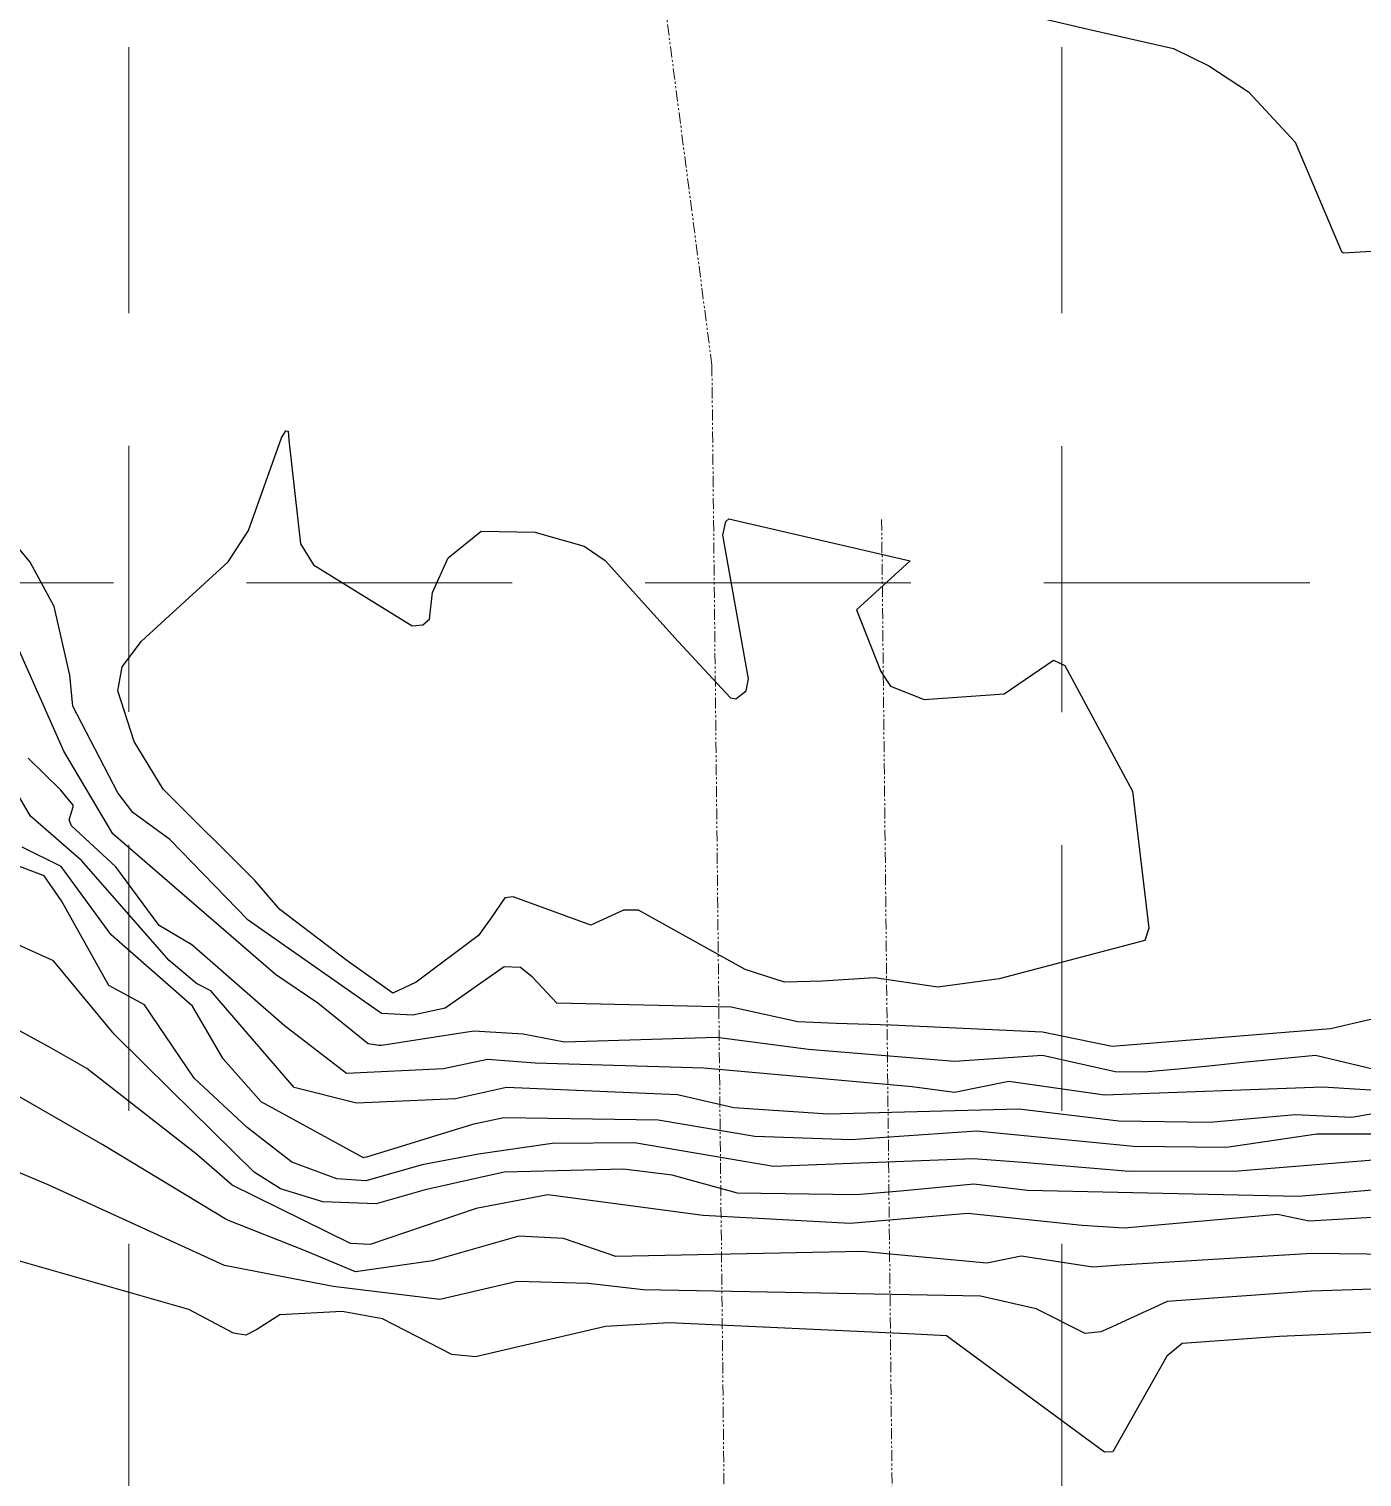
# Model space of a CAD drawing. Header units: inches. Extents: x 2520351 to 2523325, y 7106287 to 7111535.
# Drawn here: x 2520930.8 to 2521006, y 7109187.5 to 7109269.2 of the extents above; entities that cross this region are included whole.
import ezdxf

# ---------------------------------------------------------------- set-up
doc = ezdxf.new("R2010")
doc.units = ezdxf.units.IN
doc.header["$MEASUREMENT"] = 0
for name, pattern in [('DASHED', [0.75, 0.5, -0.25]), ('HIDDEN', [0.375, 0.25, -0.125]), ('Xbndy-SC$0$PHANTOM2', [1.25, 0.625, -0.125, 0.125, -0.125, 0.125, -0.125])]:
    doc.linetypes.add(name, pattern=pattern)
for name, color, linetype in [('CONTOURS', 35, 'Continuous'), ('GRID', 254, 'DASHED'), ('XPAV-sc1$0$p-foc', 11, 'Continuous')]:
    doc.layers.add(name, color=color, linetype=linetype)
doc.layers.add('Xbndy-SC$0$ROW-EX', color=5, linetype='Xbndy-SC$0$PHANTOM2', lineweight=0)

msp = doc.modelspace()

# ---------------------------------------------------------------- linework, layer by layer
at = {"layer": 'CONTOURS'}
for p, q in [((2520987.65, 7109269.85, 740), (2520990.79, 7109269.12, 740)), ((2520990.79, 7109269.12, 740), (2520995.37, 7109268.09, 740)), ((2520995.37, 7109268.09, 740), (2520997.35, 7109267.11, 740)), ((2520997.35, 7109267.11, 740), (2520999.6, 7109265.63, 740)), ((2520999.6, 7109265.63, 740), (2521002.22, 7109262.8, 740)), ((2521002.22, 7109262.8, 740), (2521004.84, 7109256.63, 740)), ((2521004.84, 7109256.63, 740), (2521004.95, 7109256.55, 740)), ((2521004.95, 7109256.55, 740), (2521008.08, 7109256.74, 740)), ((2520943.16, 7109240.89, 741), (2520945.03, 7109246.12, 741)), ((2520945.03, 7109246.12, 741), (2520945.28, 7109246.51, 741)), ((2520945.28, 7109246.51, 741), (2520945.4, 7109246.5, 741)), ((2520945.4, 7109246.5, 741), (2520945.45, 7109246, 741)), ((2520945.45, 7109246, 741), (2520946.1, 7109240.15, 741)), ((2520930.85, 7109239.11, 740), (2520929.09, 7109241.22, 740)), ((2520969.94, 7109240.63, 741), (2520970.1, 7109241.4, 741)), ((2520970.1, 7109241.4, 741), (2520970.28, 7109241.56, 741)), ((2520970.28, 7109241.56, 741), (2520980.5, 7109239.19, 741)), ((2520942.03, 7109239.13, 741), (2520943.16, 7109240.89, 741)), ((2520954.43, 7109239.36, 741), (2520956.29, 7109240.86, 741)), ((2520956.29, 7109240.86, 741), (2520959.32, 7109240.81, 741)), ((2520959.32, 7109240.81, 741), (2520962.11, 7109240.02, 741)), ((2520971.39, 7109232.53, 741), (2520969.94, 7109240.63, 741)), ((2520946.1, 7109240.15, 741), (2520946.84, 7109238.95, 741)), ((2520953.55, 7109237.39, 741), (2520954.43, 7109239.36, 741)), ((2520962.11, 7109240.02, 741), (2520963.29, 7109239.21, 741)), ((2520932.21, 7109236.6, 740), (2520930.85, 7109239.11, 740)), ((2520937.13, 7109234.66, 741), (2520942.03, 7109239.13, 741)), ((2520946.84, 7109238.95, 741), (2520952.4, 7109235.52, 741)), ((2520963.29, 7109239.21, 741), (2520967.42, 7109234.63, 741)), ((2520980.5, 7109239.19, 741), (2520977.47, 7109236.42, 741)), ((2520980.5, 7109239.19, 741), (2520980.5, 7109239.19, 741)), ((2520953.38, 7109235.9, 741), (2520953.55, 7109237.39, 741)), ((2520933.09, 7109232.73, 740), (2520932.21, 7109236.6, 740)), ((2520977.47, 7109236.42, 741), (2520978.84, 7109232.94, 741)), ((2520952.4, 7109235.52, 741), (2520953, 7109235.58, 741)), ((2520953, 7109235.58, 741), (2520953.38, 7109235.9, 741)), ((2520932.75, 7109228.44, 739), (2520929.97, 7109234.73, 739)), ((2520936.04, 7109233.21, 741), (2520937.13, 7109234.66, 741)), ((2520967.42, 7109234.63, 741), (2520970.36, 7109231.46, 741)), ((2520935.8, 7109231.86, 741), (2520936.04, 7109233.21, 741)), ((2520978.84, 7109232.94, 741), (2520979.4, 7109232.12, 741)), ((2520985.81, 7109231.69, 741), (2520988.59, 7109233.58, 741)), ((2520988.59, 7109233.58, 741), (2520989.23, 7109233.28, 741)), ((2520989.23, 7109233.28, 741), (2520993.05, 7109226.2, 741)), ((2520933.25, 7109230.98, 740), (2520933.09, 7109232.73, 740)), ((2520971.25, 7109231.85, 741), (2520971.39, 7109232.53, 741)), ((2520979.4, 7109232.12, 741), (2520981.29, 7109231.36, 741)), ((2520936.71, 7109228.99, 741), (2520935.8, 7109231.86, 741)), ((2520970.36, 7109231.46, 741), (2520970.66, 7109231.4, 741)), ((2520970.66, 7109231.4, 741), (2520971.25, 7109231.85, 741)), ((2520981.29, 7109231.36, 741), (2520985.81, 7109231.69, 741)), ((2520930.86, 7109224.79, 737), (2520927.54, 7109230.48, 737)), ((2520935.8, 7109226.1, 740), (2520933.25, 7109230.98, 740)), ((2520938.35, 7109226.31, 741), (2520936.71, 7109228.99, 741)), ((2520932.57, 7109226.25, 738), (2520930.73, 7109228.05, 738)), ((2520935.51, 7109223.78, 739), (2520932.75, 7109228.44, 739)), ((2520943.54, 7109221.13, 741), (2520938.35, 7109226.31, 741)), ((2520933.27, 7109225.4, 738), (2520932.57, 7109226.25, 738)), ((2520936.64, 7109224.99, 740), (2520935.8, 7109226.1, 740)), ((2520993.05, 7109226.2, 741), (2520993.97, 7109218.47, 741)), ((2520933.74, 7109222.29, 737), (2520930.86, 7109224.79, 737)), ((2520933.04, 7109224.57, 738), (2520933.27, 7109225.3, 738)), ((2520933.27, 7109225.35, 738), (2520933.27, 7109225.4, 738)), ((2520933.27, 7109225.3, 738), (2520933.27, 7109225.35, 738)), ((2520938.73, 7109223.47, 740), (2520936.64, 7109224.99, 740)), ((2520933.19, 7109224.24, 738), (2520933.04, 7109224.57, 738)), ((2520935.69, 7109221.93, 738), (2520933.19, 7109224.24, 738)), ((2520932.6, 7109221.95, 736), (2520930.4, 7109223.03, 736)), ((2520944.69, 7109215.85, 739), (2520935.51, 7109223.78, 739)), ((2520943.15, 7109218.91, 740), (2520938.73, 7109223.47, 740)), ((2520931.64, 7109221.41, 735), (2520928.77, 7109222.49, 735)), ((2520938.69, 7109216.64, 737), (2520933.74, 7109222.29, 737)), ((2520932.61, 7109220, 735), (2520931.64, 7109221.41, 735)), ((2520935.42, 7109218.08, 736), (2520932.6, 7109221.95, 736)), ((2520938.12, 7109218.62, 738), (2520935.69, 7109221.93, 738)), ((2520944.94, 7109219.52, 741), (2520943.54, 7109221.13, 741)), ((2520935.28, 7109215.23, 735), (2520932.61, 7109220, 735)), ((2520957.64, 7109220.18, 741), (2520956.87, 7109219.05, 741)), ((2520958.11, 7109220.23, 741), (2520957.64, 7109220.18, 741)), ((2520962.48, 7109218.64, 741), (2520958.11, 7109220.23, 741)), ((2520948.8, 7109216.59, 741), (2520944.94, 7109219.52, 741)), ((2520956.87, 7109219.05, 741), (2520956.14, 7109218.05, 741)), ((2520964.32, 7109219.48, 741), (2520962.48, 7109218.64, 741)), ((2520965.17, 7109219.48, 741), (2520964.32, 7109219.48, 741)), ((2520971.2, 7109216.14, 741), (2520965.17, 7109219.48, 741)), ((2520932.16, 7109216.63, 734), (2520928.74, 7109218.17, 734)), ((2520939.98, 7109217.52, 738), (2520938.12, 7109218.62, 738)), ((2520950.68, 7109213.66, 740), (2520943.15, 7109218.91, 740)), ((2520993.97, 7109218.47, 741), (2520993.75, 7109217.76, 741)), ((2520940, 7109214.07, 736), (2520935.42, 7109218.08, 736)), ((2520945.18, 7109212.98, 738), (2520939.98, 7109217.52, 738)), ((2520956.14, 7109218.05, 741), (2520952.62, 7109215.41, 741)), ((2520993.75, 7109217.76, 741), (2520985.52, 7109215.6, 741)), ((2520935.58, 7109212.48, 734), (2520932.16, 7109216.63, 734)), ((2520940.24, 7109215.35, 737), (2520938.69, 7109216.64, 737)), ((2520951.32, 7109214.8, 741), (2520948.8, 7109216.59, 741)), ((2520947.08, 7109214.23, 739), (2520944.69, 7109215.85, 739)), ((2520957.59, 7109216.29, 740), (2520954.27, 7109213.96, 740)), ((2520958.52, 7109216.25, 740), (2520957.59, 7109216.29, 740)), ((2520959.19, 7109215.71, 740), (2520958.52, 7109216.25, 740)), ((2520960.57, 7109214.24, 740), (2520959.19, 7109215.71, 740)), ((2520973.42, 7109215.42, 741), (2520971.2, 7109216.14, 741)), ((2520978.49, 7109215.66, 741), (2520975.55, 7109215.48, 741)), ((2520982.07, 7109215.13, 741), (2520978.49, 7109215.66, 741)), ((2520931.94, 7109211.75, 733), (2520926.11, 7109214.93, 733)), ((2520937.3, 7109214.14, 735), (2520935.28, 7109215.23, 735)), ((2520941.04, 7109214.93, 737), (2520940.24, 7109215.35, 737)), ((2520945.75, 7109209.47, 737), (2520941.04, 7109214.93, 737)), ((2520952.62, 7109215.41, 741), (2520951.32, 7109214.8, 741)), ((2520975.55, 7109215.48, 741), (2520973.42, 7109215.42, 741)), ((2520985.52, 7109215.6, 741), (2520982.07, 7109215.13, 741)), ((2520940.1, 7109210, 735), (2520937.3, 7109214.14, 735)), ((2520941.73, 7109211.09, 736), (2520940, 7109214.07, 736)), ((2520949.93, 7109211.94, 739), (2520947.08, 7109214.23, 739)), ((2520970.4, 7109214.01, 740), (2520960.57, 7109214.24, 740)), ((2521010.24, 7109214.19, 740), (2521004.23, 7109212.79, 740)), ((2520952.44, 7109213.55, 740), (2520950.68, 7109213.66, 740)), ((2520954.27, 7109213.96, 740), (2520952.44, 7109213.55, 740)), ((2520974.16, 7109213.18, 740), (2520970.4, 7109214.01, 740)), ((2520938.77, 7109209.35, 734), (2520935.58, 7109212.48, 734)), ((2520948.69, 7109210.27, 738), (2520945.18, 7109212.98, 738)), ((2520955.88, 7109212.66, 739), (2520950.67, 7109211.85, 739)), ((2520958.67, 7109212.49, 739), (2520955.88, 7109212.66, 739)), ((2520960.99, 7109212.03, 739), (2520958.67, 7109212.49, 739)), ((2520976.32, 7109213.09, 740), (2520974.16, 7109213.18, 740)), ((2520979.44, 7109212.99, 740), (2520976.32, 7109213.09, 740)), ((2520987.97, 7109212.6, 740), (2520979.44, 7109212.99, 740)), ((2520991.91, 7109211.79, 740), (2520987.97, 7109212.6, 740)), ((2521004.23, 7109212.79, 740), (2520991.91, 7109211.79, 740)), ((2520934.94, 7109206.25, 732), (2520925.62, 7109211.61, 732)), ((2520934.04, 7109210.54, 733), (2520931.94, 7109211.75, 733)), ((2520950.52, 7109211.84, 739), (2520949.93, 7109211.94, 739)), ((2520950.67, 7109211.85, 739), (2520950.52, 7109211.84, 739)), ((2520969.6, 7109212.3, 739), (2520960.99, 7109212.03, 739)), ((2520974.76, 7109211.62, 739), (2520969.6, 7109212.3, 739)), ((2520983.01, 7109210.94, 739), (2520974.76, 7109211.62, 739)), ((2520943.88, 7109208.66, 736), (2520941.73, 7109211.09, 736)), ((2520956.66, 7109211.05, 738), (2520954.18, 7109210.53, 738)), ((2520959.35, 7109210.85, 738), (2520956.66, 7109211.05, 738)), ((2520968.86, 7109210.56, 738), (2520959.35, 7109210.85, 738)), ((2520987.98, 7109211.29, 739), (2520983.01, 7109210.94, 739)), ((2520992.07, 7109210.36, 739), (2520987.98, 7109211.29, 739)), ((2520999.47, 7109210.91, 739), (2520997.55, 7109210.69, 739)), ((2521003.38, 7109211.28, 739), (2520999.47, 7109210.91, 739)), ((2521007.48, 7109210.31, 739), (2521003.38, 7109211.28, 739)), ((2520940.24, 7109205.72, 733), (2520934.04, 7109210.54, 733)), ((2520943.09, 7109207.22, 735), (2520940.1, 7109210, 735)), ((2520954.18, 7109210.53, 738), (2520948.69, 7109210.27, 738)), ((2520980.62, 7109209.51, 738), (2520968.86, 7109210.56, 738)), ((2520993.7, 7109210.35, 739), (2520992.07, 7109210.36, 739)), ((2520995.63, 7109210.51, 739), (2520993.7, 7109210.35, 739)), ((2520997.55, 7109210.69, 739), (2520995.63, 7109210.51, 739)), ((2520943.49, 7109204.7, 734), (2520938.77, 7109209.35, 734)), ((2520949.26, 7109208.6, 737), (2520945.75, 7109209.47, 737)), ((2520957.73, 7109209.47, 737), (2520954.85, 7109208.84, 737)), ((2520967.37, 7109209.07, 737), (2520957.73, 7109209.47, 737)), ((2520983, 7109209.19, 738), (2520980.62, 7109209.51, 738)), ((2520986.08, 7109209.81, 738), (2520983, 7109209.19, 738)), ((2520991.46, 7109209.04, 738), (2520986.08, 7109209.81, 738)), ((2521003.79, 7109209.5, 738), (2520991.46, 7109209.04, 738)), ((2521007.67, 7109209.26, 738), (2521003.79, 7109209.5, 738)), ((2520949.65, 7109205.51, 736), (2520943.88, 7109208.66, 736)), ((2520954.85, 7109208.84, 737), (2520949.26, 7109208.6, 737)), ((2520970.56, 7109208.33, 737), (2520967.37, 7109209.07, 737)), ((2520975.88, 7109207.97, 737), (2520970.56, 7109208.33, 737)), ((2520957.57, 7109207.76, 736), (2520955.8, 7109207.39, 736)), ((2520962.57, 7109207.69, 736), (2520957.57, 7109207.76, 736)), ((2520966.29, 7109207.64, 736), (2520962.57, 7109207.69, 736)), ((2520971.74, 7109206.71, 736), (2520966.29, 7109207.64, 736)), ((2520986.64, 7109208.25, 737), (2520975.88, 7109207.97, 737)), ((2520992.28, 7109207.58, 737), (2520986.64, 7109208.25, 737)), ((2520997.42, 7109207.51, 737), (2520992.28, 7109207.58, 737)), ((2521002.23, 7109207.94, 737), (2520997.42, 7109207.51, 737)), ((2521005.42, 7109207.79, 737), (2521002.23, 7109207.94, 737)), ((2521008.14, 7109208.27, 737), (2521005.42, 7109207.79, 737)), ((2520945.61, 7109205.26, 735), (2520943.09, 7109207.22, 735)), ((2520955.8, 7109207.39, 736), (2520949.82, 7109205.55, 736)), ((2520977.15, 7109206.53, 736), (2520971.74, 7109206.71, 736)), ((2520984.25, 7109207.02, 736), (2520977.15, 7109206.53, 736)), ((2520993.11, 7109206.15, 736), (2520984.25, 7109207.02, 736)), ((2521003.45, 7109206.84, 736), (2520998.36, 7109206.09, 736)), ((2521007.76, 7109206.84, 736), (2521003.45, 7109206.84, 736)), ((2520931.86, 7109203.99, 731), (2520925.76, 7109206.55, 731)), ((2520941.94, 7109202.01, 732), (2520934.94, 7109206.25, 732)), ((2520960.31, 7109206.32, 735), (2520956.15, 7109205.71, 735)), ((2520964.94, 7109206.36, 735), (2520960.31, 7109206.32, 735)), ((2520972.79, 7109205.03, 735), (2520964.94, 7109206.36, 735)), ((2520998.36, 7109206.09, 736), (2520993.11, 7109206.15, 736)), ((2520942.25, 7109203.96, 733), (2520940.24, 7109205.72, 733)), ((2520948.15, 7109204.32, 735), (2520945.61, 7109205.26, 735)), ((2520949.67, 7109205.52, 736), (2520949.65, 7109205.51, 736)), ((2520949.69, 7109205.52, 736), (2520949.67, 7109205.52, 736)), ((2520949.82, 7109205.55, 736), (2520949.69, 7109205.52, 736)), ((2520952.97, 7109205.11, 735), (2520949.78, 7109204.21, 735)), ((2520956.15, 7109205.71, 735), (2520952.97, 7109205.11, 735)), ((2520984.05, 7109205.45, 735), (2520972.79, 7109205.03, 735)), ((2520986.86, 7109205.24, 735), (2520984.05, 7109205.45, 735)), ((2520992.86, 7109204.74, 735), (2520986.86, 7109205.24, 735)), ((2521008.09, 7109205.49, 735), (2520999.01, 7109204.75, 735)), ((2520944.97, 7109203.77, 734), (2520943.49, 7109204.7, 734)), ((2520949.78, 7109204.21, 735), (2520948.15, 7109204.32, 735)), ((2520957.59, 7109204.71, 734), (2520953.14, 7109203.7, 734)), ((2520964.33, 7109204.88, 734), (2520957.59, 7109204.71, 734)), ((2520967.07, 7109204.53, 734), (2520964.33, 7109204.88, 734)), ((2520970.77, 7109203.52, 734), (2520967.07, 7109204.53, 734)), ((2520999.01, 7109204.75, 735), (2520992.86, 7109204.74, 735)), ((2520941.82, 7109199.44, 731), (2520931.86, 7109203.99, 731)), ((2520948.92, 7109200.68, 733), (2520942.25, 7109203.96, 733)), ((2520947.37, 7109203.02, 734), (2520944.97, 7109203.77, 734)), ((2520953.14, 7109203.7, 734), (2520950.37, 7109202.92, 734)), ((2520960.06, 7109203.42, 733), (2520956.01, 7109202.65, 733)), ((2520968.83, 7109202.25, 733), (2520960.06, 7109203.42, 733)), ((2520977.47, 7109203.42, 734), (2520970.77, 7109203.52, 734)), ((2520979.96, 7109203.63, 734), (2520977.47, 7109203.42, 734)), ((2520984.09, 7109204.03, 734), (2520979.96, 7109203.63, 734)), ((2520987.13, 7109203.67, 734), (2520984.09, 7109204.03, 734)), ((2521002.42, 7109203.32, 734), (2520987.13, 7109203.67, 734)), ((2521006.6, 7109203.68, 734), (2521002.42, 7109203.32, 734)), ((2520950.37, 7109202.92, 734), (2520947.37, 7109203.02, 734)), ((2520956.01, 7109202.65, 733), (2520950.04, 7109200.62, 733)), ((2520946.33, 7109200.28, 732), (2520941.94, 7109202.01, 732)), ((2520977.11, 7109201.81, 733), (2520968.83, 7109202.25, 733)), ((2520983.76, 7109202.37, 733), (2520977.11, 7109201.81, 733)), ((2520990.21, 7109201.7, 733), (2520983.76, 7109202.37, 733)), ((2521001.24, 7109202.32, 733), (2520992.58, 7109201.55, 733)), ((2521003.02, 7109201.94, 733), (2521001.24, 7109202.32, 733)), ((2521006.92, 7109202.16, 733), (2521003.02, 7109201.94, 733)), ((2520958.42, 7109201.1, 732), (2520953.55, 7109199.7, 732)), ((2520960.94, 7109200.96, 732), (2520958.42, 7109201.1, 732)), ((2520963.9, 7109199.95, 732), (2520960.94, 7109200.96, 732)), ((2520992.58, 7109201.55, 733), (2520990.21, 7109201.7, 733)), ((2520949.21, 7109199.08, 732), (2520946.33, 7109200.28, 732)), ((2520950.04, 7109200.62, 733), (2520948.92, 7109200.68, 733)), ((2520977.77, 7109200.22, 732), (2520963.9, 7109199.95, 732)), ((2520984.83, 7109199.57, 732), (2520977.77, 7109200.22, 732)), ((2520939.8, 7109196.96, 730), (2520928.78, 7109200.1, 730)), ((2520947.94, 7109198.25, 731), (2520941.82, 7109199.44, 731)), ((2520953.55, 7109199.7, 732), (2520949.21, 7109199.08, 732)), ((2520986.77, 7109199.96, 732), (2520984.83, 7109199.57, 732)), ((2520990.81, 7109199.35, 732), (2520986.77, 7109199.96, 732)), ((2520992.35, 7109199.46, 732), (2520990.81, 7109199.35, 732)), ((2521003.17, 7109200.11, 732), (2520992.35, 7109199.46, 732)), ((2521009.52, 7109200.04, 732), (2521003.17, 7109200.11, 732)), ((2520958.33, 7109198.53, 731), (2520953.96, 7109197.52, 731)), ((2520962.34, 7109198.42, 731), (2520958.33, 7109198.53, 731)), ((2520953.96, 7109197.52, 731), (2520947.94, 7109198.25, 731)), ((2520965.44, 7109198.06, 731), (2520962.34, 7109198.42, 731)), ((2520984.47, 7109197.71, 731), (2520965.44, 7109198.06, 731)), ((2520987.62, 7109196.99, 731), (2520984.47, 7109197.71, 731)), ((2521003.13, 7109197.99, 731), (2520995, 7109197.41, 731)), ((2521015.3, 7109198.36, 731), (2521003.13, 7109197.99, 731)), ((2520942.33, 7109195.62, 730), (2520939.8, 7109196.96, 730)), ((2520990.37, 7109195.61, 731), (2520987.62, 7109196.99, 731)), ((2520995, 7109197.41, 731), (2520991.69, 7109195.88, 731)), ((2520944.94, 7109196.66, 730), (2520943.64, 7109195.82, 730)), ((2520948.45, 7109196.85, 730), (2520944.94, 7109196.66, 730)), ((2520950.73, 7109196.42, 730), (2520948.45, 7109196.85, 730)), ((2520954.64, 7109194.41, 730), (2520950.73, 7109196.42, 730)), ((2520966.91, 7109196.21, 730), (2520963.32, 7109196, 730)), ((2520980.77, 7109195.57, 730), (2520966.91, 7109196.21, 730)), ((2521017.75, 7109196.13, 730), (2521001.34, 7109195.43, 730)), ((2520943.02, 7109195.5, 730), (2520942.33, 7109195.62, 730)), ((2520943.64, 7109195.82, 730), (2520943.02, 7109195.5, 730)), ((2520963.32, 7109196, 730), (2520955.98, 7109194.29, 730)), ((2520982.56, 7109195.47, 730), (2520980.77, 7109195.57, 730)), ((2520991.47, 7109188.9, 730), (2520982.56, 7109195.47, 730)), ((2520991.26, 7109195.69, 731), (2520990.37, 7109195.61, 731)), ((2520991.69, 7109195.88, 731), (2520991.26, 7109195.69, 731)), ((2521001.34, 7109195.43, 730), (2520995.86, 7109195.03, 730)), ((2520995.86, 7109195.03, 730), (2520994.98, 7109194.33, 730)), ((2520955.98, 7109194.29, 730), (2520954.64, 7109194.41, 730)), ((2520994.98, 7109194.33, 730), (2520991.93, 7109188.92, 730)), ((2520991.93, 7109188.92, 730), (2520991.47, 7109188.9, 730))]:
    msp.add_line(p, q, dxfattribs=at)
at = {"layer": 'GRID', "color": 252, "linetype": 'HIDDEN', "lineweight": 0, "ltscale": 60}
for p, q in [((2520936.606, 7106553.163), (2520936.384, 7109604.621)), ((2520988.924, 7106553.154), (2520989.089, 7109604.523)), ((2520673.048, 7109237.94), (2522673.452, 7109237.94))]:
    msp.add_line(p, q, dxfattribs=at)
at = {"layer": 'Xbndy-SC$0$ROW-EX', "color": 0}
for p, q in [((2520969.315, 7109250.222), (2520960.155, 7109320.629)), ((2520969.315, 7109250.222), (2520973.217, 7108889.787)), ((2520978.893, 7109241.515), (2520982.794, 7108881.08))]:
    msp.add_line(p, q, dxfattribs=at)
at = {"layer": 'XPAV-sc1$0$p-foc', "color": 7}
msp.add_arc((2521837.712, 7110047.84), 1487, 271.168493, 271.168493, dxfattribs=at)

doc.saveas('drawing.dxf')
